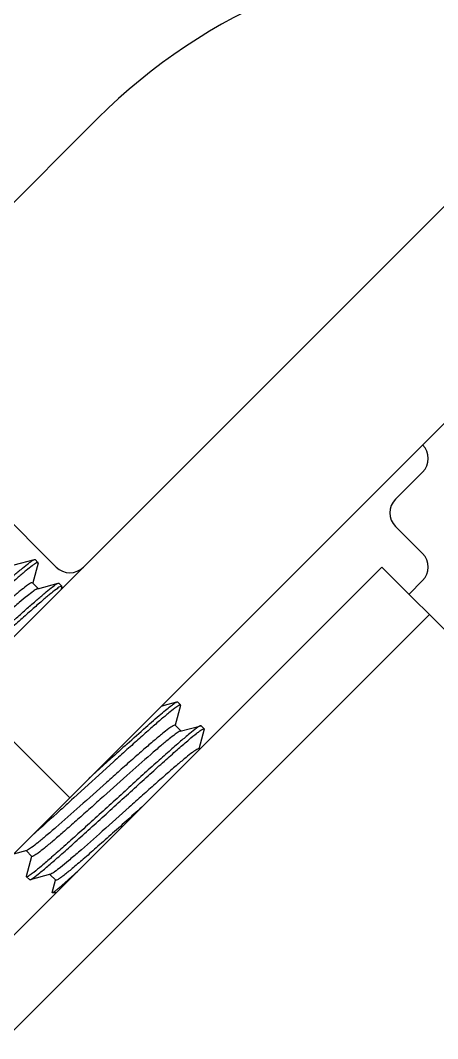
# Model space of a CAD drawing. Extents: x 27938 to 1507990, y 110129 to 923079.
# Drawn here: x 672876.5 to 673054.3, y 368878.8 to 369312.7 of the extents above; entities that cross this region are included whole.
import ezdxf

# ---------------------------------------------------------------- set-up
doc = ezdxf.new("R2010")
doc.units = 0
doc.header["$LTSCALE"] = 1000
doc.header["$MEASUREMENT"] = 0

msp = doc.modelspace()

# ---------------------------------------------------------------- linework, layer by layer
for p, q in [((672909.59, 369270.96), (672833.99, 369195.37)), ((673092.95, 369269.29), (672764.59, 368940.93)), ((672810.85, 368894.67), (673100.01, 369183.83)), ((672833.99, 369137.55), (672891.82, 369079.72)), ((673047.94, 369120.2), (673036.38, 369108.63)), ((673036.38, 369097.07), (673047.94, 369085.5)), ((672873.84, 369080.63), (672882.55, 369082.95)), ((672884.07, 369081.43), (672881.8, 369073)), ((672882.55, 369082.95), (672882.79, 369082.93)), ((672884.05, 369081.67), (672882.79, 369082.93)), ((670453.31, 366502.44), (673030.58, 369079.7)), ((673267.66, 368842.63), (673030.58, 369079.7)), ((672881.71, 369073.02), (672884.17, 369070.57)), ((672883.96, 369070.51), (672892.67, 369072.83)), ((672892.67, 369072.83), (672892.91, 369072.82)), ((672894.17, 369071.55), (672892.91, 369072.82)), ((672894.19, 369071.31), (672893.9, 369070.24)), ((672894.19, 369071.31), (672894.17, 369071.55)), ((673047.94, 369073.94), (673042.14, 369068.14)), ((672883.96, 369070.51), (672883.69, 369070.42)), ((670473.55, 366482.2), (673050.82, 369059.47)), ((672897.58, 368981.4), (672851.32, 369027.66)), ((672936.66, 369020.48), (672937.9, 369020.81)), ((672937.9, 369020.81), (672943.26, 369022.24)), ((672944.78, 369020.72), (672942.52, 369012.28)), ((672943.26, 369022.24), (672943.5, 369022.22)), ((672944.76, 369020.96), (672943.5, 369022.22)), ((672944.78, 369020.72), (672944.76, 369020.96)), ((672942.43, 369012.31), (672944.88, 369009.86)), ((672944.67, 369009.8), (672953.38, 369012.12)), ((672954.9, 369010.6), (672952.64, 369002.16)), ((672953.38, 369012.12), (672953.22, 369012.06)), ((672953.62, 369012.1), (672953.38, 369012.12)), ((672954.88, 369010.84), (672953.62, 369012.1)), ((672954.88, 369010.84), (672954.9, 369010.6)), ((672905.76, 368989.58), (672915, 368997.99)), ((672916.26, 368996.73), (672899.35, 368981.33)), ((672899.35, 368981.33), (672898.4, 368980.47)), ((672879.25, 368958.95), (672873.61, 368957.43)), ((672881.5, 368956.44), (672879.04, 368958.89)), ((672879.16, 368948.01), (672881.4, 368956.46)), ((672879.17, 368947.77), (672879.16, 368948.01)), ((672880.44, 368946.51), (672879.17, 368947.77)), ((672880.44, 368946.51), (672880.68, 368946.49)), ((672889.37, 368948.83), (672880.68, 368946.49)), ((672891.61, 368946.32), (672889.16, 368948.77)), ((672889.57, 368948.9), (672889.37, 368948.83)), ((672890.12, 368941.05), (672891.52, 368946.34)), ((672890.12, 368941.05), (672890.17, 368940.93)), ((672891.8, 368940.93), (672890.17, 368940.93))]:
    msp.add_line(p, q)
for centre, radius, start, end in [((673083.06, 369097.49), 245.33, 90.0086, 135), ((673042.16, 369125.98), 8.18, 315, 45), ((673042.16, 369102.85), 8.18, 135, 225), ((673042.16, 369079.72), 8.18, 315, 45), ((672897.6, 369085.5), 8.18, 225, 315), ((674786.63, 366938.83), 2782.65, 132.07356, 132.2686)]:
    msp.add_arc(centre, radius, start, end)
for points, knots in [([(672854.28, 369058.71), (672857.75, 369061.86), (672862.76, 369066.4), (672869.14, 369072.09), (672873.16, 369075.63), (672876.55, 369078.52), (672879.22, 369080.74), (672881.12, 369082.13), (672882.14, 369082.84), (672882.55, 369082.95)], [0, 0, 0, 0, 0.377471, 0.543193, 0.688111, 0.808727, 0.902173, 0.966298, 1, 1, 1, 1]), ([(672884.05, 369081.67), (672883.99, 369081.73), (672883.67, 369081.67), (672883.22, 369081.42), (672882.48, 369080.95), (672881.05, 369079.9), (672878.71, 369078.02), (672875.33, 369075.14), (672871.19, 369071.53), (672866.42, 369067.28), (672861.13, 369062.51), (672857.45, 369059.18), (672855.54, 369057.45)], [0, 0, 0, 0, 0.006773, 0.021185, 0.044126, 0.075641, 0.163702, 0.283196, 0.43092, 0.602853, 0.7943, 1, 1, 1, 1]), ([(672884.07, 369081.43), (672884.08, 369081.48), (672884.1, 369081.56), (672884.07, 369081.65), (672884.05, 369081.67)], [0, 0, 0, 0, 0.601161, 1, 1, 1, 1]), ([(672881.71, 369073.02), (672881.65, 369073.09), (672881.32, 369073.04), (672880.5, 369072.61), (672878.8, 369071.43), (672876.21, 369069.37), (672872.75, 369066.49), (672868.59, 369062.89), (672863.83, 369058.71), (672858.63, 369054.09), (672851.3, 369047.54), (672842.35, 369039.51), (672832.61, 369030.88), (672825.67, 369024.86), (672821.45, 369021.5), (672819.88, 369020.36), (672819.22, 369019.98)], [0, 0, 0, 0, 0.003304, 0.010111, 0.035617, 0.076659, 0.131985, 0.199788, 0.27782, 0.363483, 0.453918, 0.636961, 0.802699, 0.929211, 0.972307, 1, 1, 1, 1]), ([(672864.4, 369048.59), (672867.87, 369051.74), (672872.87, 369056.28), (672879.26, 369061.97), (672883.28, 369065.51), (672886.67, 369068.4), (672889.34, 369070.62), (672891.24, 369072.01), (672892.26, 369072.73), (672892.67, 369072.83)], [0, 0, 0, 0, 0.37747, 0.543196, 0.688117, 0.808733, 0.902176, 0.966298, 1, 1, 1, 1]), ([(672894.17, 369071.55), (672894.11, 369071.61), (672893.79, 369071.55), (672893.01, 369071.12), (672891.37, 369069.95), (672888.85, 369067.91), (672885.44, 369065.03), (672881.31, 369061.41), (672876.54, 369057.16), (672871.25, 369052.4), (672867.57, 369049.06), (672865.66, 369047.33)], [0, 0, 0, 0, 0.006754, 0.021145, 0.075539, 0.16358, 0.283067, 0.430802, 0.602761, 0.794254, 1, 1, 1, 1]), ([(672883.69, 369070.42), (672883.12, 369070.16), (672881.72, 369069.16), (672879.19, 369067.22), (672875.79, 369064.38), (672869.82, 369059.25), (672861.22, 369051.63), (672852.16, 369043.5), (672844.66, 369036.8), (672839.31, 369032.04), (672834.39, 369027.71), (672830.08, 369023.97), (672826.49, 369020.97), (672823.8, 369018.82), (672822.04, 369017.59), (672821.19, 369017.14), (672820.85, 369017.09), (672820.78, 369017.15)], [0, 0, 0, 0, 0.022835, 0.061922, 0.116063, 0.18342, 0.348093, 0.533262, 0.625558, 0.713362, 0.793619, 0.863541, 0.920711, 0.963177, 0.989581, 0.996616, 1, 1, 1, 1]), ([(672944.76, 369020.96), (672944.7, 369021.02), (672944.39, 369020.96), (672943.61, 369020.53), (672941.96, 369019.35), (672939.44, 369017.31), (672936.04, 369014.43), (672931.91, 369010.81), (672927.13, 369006.56), (672921.84, 369001.8), (672918.16, 368998.46), (672916.26, 368996.73)], [0, 0, 0, 0, 0.006763, 0.021164, 0.075577, 0.163627, 0.283117, 0.430848, 0.602798, 0.794273, 1, 1, 1, 1]), ([(672922.02, 369004.35), (672924.67, 369006.74), (672929.44, 369011.02), (672935.09, 369015.98), (672938.76, 369019.05), (672940.74, 369020.63), (672942.16, 369021.65), (672942.95, 369022.15), (672943.26, 369022.24)], [0, 0, 0, 0, 0.384776, 0.692129, 0.810102, 0.901533, 0.965023, 1, 1, 1, 1]), ([(672953.22, 369012.06), (672952.62, 369011.81), (672951.12, 369010.69), (672948.32, 369008.5), (672944.45, 369005.18), (672939.62, 369000.95), (672934, 368995.92), (672925.48, 368988.22), (672916.61, 368980.13), (672907.68, 368971.99), (672901.27, 368966.18), (672895.38, 368960.89), (672890.2, 368956.3), (672885.93, 368952.61), (672882.96, 368950.16), (672881.15, 368948.78), (672880.2, 368948.14), (672879.65, 368947.82), (672879.25, 368947.7), (672879.17, 368947.77)], [0, 0, 0, 0, 0.019907, 0.056634, 0.109025, 0.175256, 0.252981, 0.339436, 0.526014, 0.619485, 0.708622, 0.790247, 0.861456, 0.919721, 0.962993, 0.978527, 0.989825, 0.996867, 1, 1, 1, 1]), ([(672942.43, 369012.31), (672942.36, 369012.37), (672942.02, 369012.32), (672941.18, 369011.88), (672939.44, 369010.66), (672936.79, 369008.54), (672933.24, 369005.57), (672928.97, 369001.88), (672924.1, 368997.6), (672918.79, 368992.88), (672911.34, 368986.22), (672902.31, 368978.13), (672893.73, 368970.51), (672887.73, 368965.34), (672884.28, 368962.46), (672881.69, 368960.44), (672880.23, 368959.4), (672879.63, 368959.1)], [0, 0, 0, 0, 0.003359, 0.010322, 0.036444, 0.078464, 0.135055, 0.204313, 0.283873, 0.371008, 0.462723, 0.647233, 0.812247, 0.880232, 0.935318, 0.975657, 1, 1, 1, 1]), ([(672880.68, 368946.49), (672881.23, 368946.64), (672882.62, 368947.71), (672885.27, 368949.71), (672889.03, 368952.93), (672893.79, 368957.08), (672899.38, 368962.08), (672905.61, 368967.71), (672912.27, 368973.76), (672919.1, 368979.99), (672925.89, 368986.18), (672932.4, 368992.07), (672938.38, 368997.46), (672943.65, 369002.13), (672948, 369005.89), (672951.03, 369008.39), (672952.87, 369009.8), (672953.84, 369010.46), (672954.4, 369010.79), (672954.81, 369010.91), (672954.88, 369010.84)], [0, 0, 0, 0, 0.017284, 0.051806, 0.102517, 0.167622, 0.244771, 0.331162, 0.423655, 0.518881, 0.613376, 0.703697, 0.786559, 0.85895, 0.918246, 0.962316, 0.97814, 0.989652, 0.996821, 1, 1, 1, 1]), ([(672944.25, 369009.63), (672943.65, 369009.32), (672942.18, 369008.26), (672939.56, 369006.22), (672936.1, 369003.33), (672930.09, 368998.15), (672921.51, 368990.53), (672912.49, 368982.45), (672905.06, 368975.8), (672899.77, 368971.09), (672894.91, 368966.82), (672890.66, 368963.14), (672887.12, 368960.19), (672884.47, 368958.08), (672882.73, 368956.87), (672881.9, 368956.42), (672881.56, 368956.37), (672881.5, 368956.44)], [0, 0, 0, 0, 0.024785, 0.065489, 0.120851, 0.189019, 0.354131, 0.538447, 0.629993, 0.716932, 0.79629, 0.865354, 0.921777, 0.963666, 0.989706, 0.996648, 1, 1, 1, 1]), ([(672952.55, 369002.19), (672952.48, 369002.26), (672952.13, 369002.2), (672951.28, 369001.74), (672949.51, 369000.5), (672946.8, 368998.34), (672943.19, 368995.31), (672938.85, 368991.56), (672933.9, 368987.2), (672928.52, 368982.41), (672920.99, 368975.68), (672911.91, 368967.54), (672903.31, 368959.91), (672897.35, 368954.8), (672893.98, 368951.99), (672891.5, 368950.1), (672890.13, 368949.13), (672889.57, 368948.9)], [0, 0, 0, 0, 0.003398, 0.010478, 0.037053, 0.07979, 0.137309, 0.207632, 0.28831, 0.376519, 0.469165, 0.65473, 0.819193, 0.88617, 0.939738, 0.978071, 1, 1, 1, 1]), ([(672898.4, 368980.47), (672896.84, 368979.05), (672891.2, 368973.95), (672885.55, 368968.86), (672881.42, 368965.24)], [0, 0, 0, 0, 0.277319, 1, 1, 1, 1]), ([(672928.25, 368977.37), (672926.03, 368975.39), (672921.63, 368971.45), (672915.17, 368965.67), (672909.07, 368960.25), (672903.6, 368955.45), (672899, 368951.52), (672895.78, 368948.89), (672893.8, 368947.4), (672892.76, 368946.71), (672892.14, 368946.35), (672891.7, 368946.24), (672891.61, 368946.32)], [0, 0, 0, 0, 0.185176, 0.368093, 0.540254, 0.693667, 0.821232, 0.91709, 0.95173, 0.977016, 0.992838, 1, 1, 1, 1]), ([(672890.17, 368940.93), (672890.3, 368940.93), (672890.66, 368941.18), (672891.32, 368941.63), (672892.3, 368942.43), (672894.21, 368944.04), (672897.28, 368946.77), (672899.9, 368949.16), (672901.39, 368950.52)], [0, 0, 0, 0, 0.02649, 0.082132, 0.167164, 0.280982, 0.590769, 1, 1, 1, 1])]:
    msp.add_open_spline(points, degree=3, knots=knots)
for points in [[(672944.67, 369009.8), (672944.53, 369009.76), (672944.39, 369009.7), (672944.25, 369009.63)], [(672879.63, 368959.1), (672879.51, 368959.04), (672879.39, 368958.98), (672879.25, 368958.95)]]:
    msp.add_open_spline(points, degree=3)

doc.saveas('drawing.dxf')
